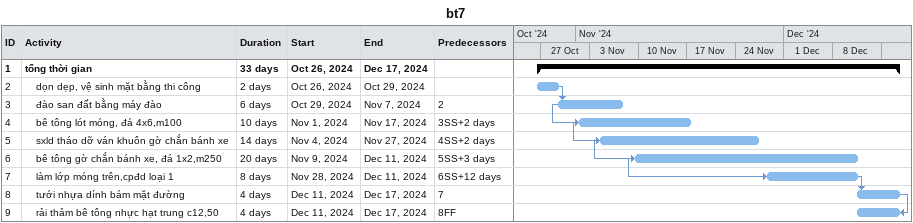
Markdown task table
bt7

| ID | Level | Task | Duration | Start | Finish | Predecessors |
|---|---|---|---|---|---|---|
| 1 | 1 | **tổng thời gian** | 33d | 2024-10-26 | 2024-12-17 |  |
| 2 | 2 | dọn dẹp, vệ sinh mặt bằng thi công | 2d | 2024-10-26 | 2024-10-29 |  |
| 3 | 2 | đào san đất bằng máy đào | 6d | 2024-10-29 | 2024-11-07 | 2 |
| 4 | 2 | bê tông lót móng, đá 4x6,m100 | 10d | 2024-11-01 | 2024-11-17 | 3SS+2d |
| 5 | 2 | sxld tháo dỡ ván khuôn gờ chắn bánh xe | 14d | 2024-11-04 | 2024-11-27 | 4SS+2d |
| 6 | 2 | bê tông gờ chắn bánh xe, đá 1x2,m250 | 20d | 2024-11-09 | 2024-12-11 | 5SS+3d |
| 7 | 2 | làm lớp móng trên,cpđd loại 1 | 8d | 2024-11-28 | 2024-12-11 | 6SS+12d |
| 8 | 2 | tưới nhựa dính bám mặt đường | 4d | 2024-12-11 | 2024-12-17 | 7 |
| 9 | 2 | rải thảm bê tông nhực hạt trung c12,50 | 4d | 2024-12-11 | 2024-12-17 | 8FF |
